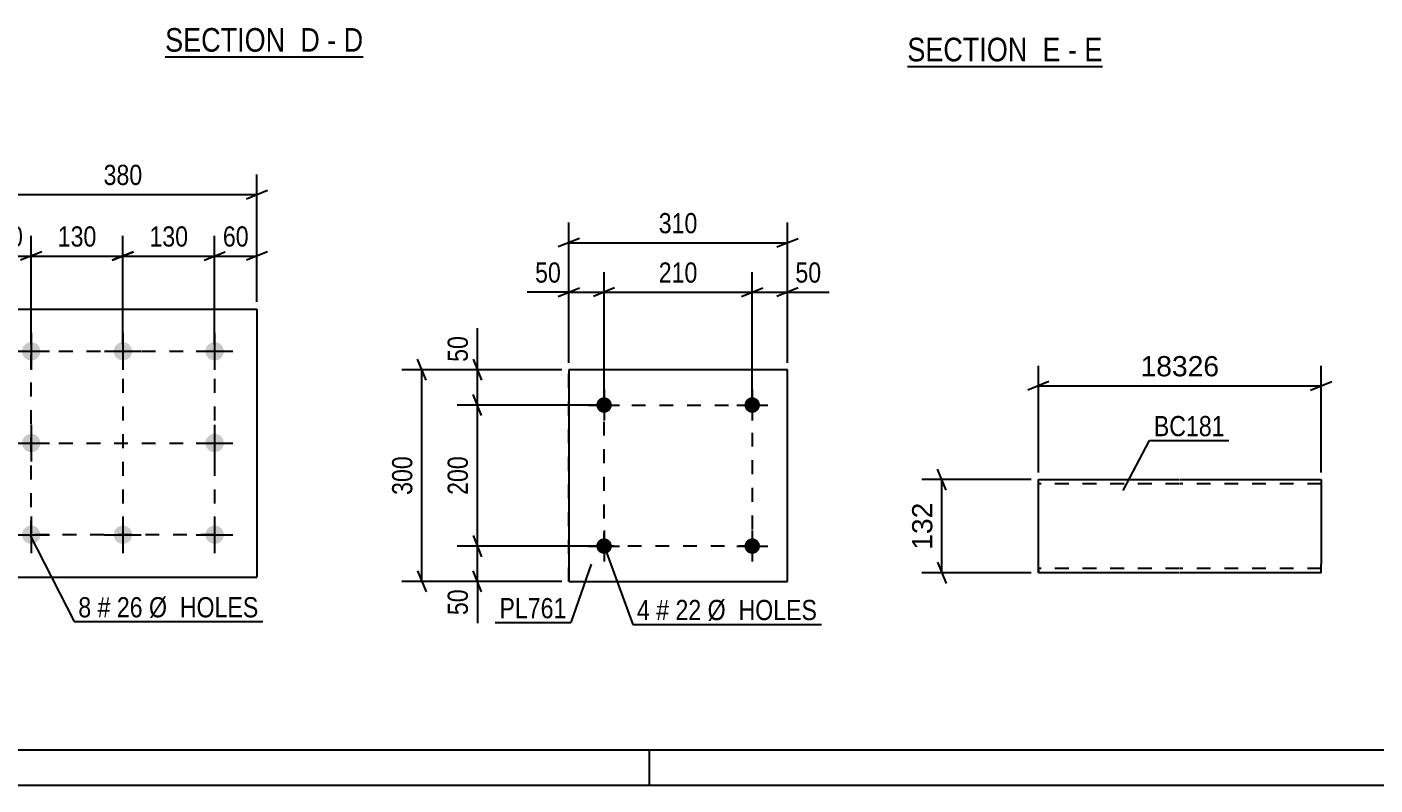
# Model space of a CAD drawing. Header units: millimetres. Extents: x 0 to 841, y 0 to 594.
# Drawn here: x 122.7 to 313.8, y 0 to 107.5 of the extents above; entities that cross this region are included whole.
import ezdxf

# ---------------------------------------------------------------- set-up
doc = ezdxf.new("R2010")
doc.units = ezdxf.units.MM
doc.linetypes.add('DXK_LINE_DOT2', pattern=[3.9198, 1.9599, -1.9599])
doc.styles.add('Arial', font='ARIAL.TTF', dxfattribs={"height": 0.2})
doc.styles.add('Arial Narrow', font='ARIALN.TTF', dxfattribs={"height": 0.2})

# ---------------------------------------------------------------- blocks, each defined once
blk = doc.blocks.new('Unknown-717034435-1133')
at = {"color": 5, "linetype": 'Continuous'}
for p, q in [((5, 5), (836, 5)), ((211, 0), (211, 5)), ((0, 0), (841, 0))]:
    blk.add_line(p, q, dxfattribs=at)
blk = doc.blocks.new('Unknown-717034435-14 - 2028')
at = {"color": 6, "linetype": 'Continuous'}
blk.add_line((142.34, 103.21), (170.41, 103.21), dxfattribs=at)
at = {"color": 0, "linetype": 'Continuous'}
for points in [[(160.45, 103.96), (160.45, 107.46), (142.34, 107.46), (142.34, 103.96)], [(164.27, 103.96), (164.27, 107.46), (161.5, 107.46), (161.5, 103.96)], [(166.59, 103.96), (166.59, 107.46), (165.32, 107.46), (165.32, 103.96)], [(170.41, 103.96), (170.41, 107.46), (167.64, 107.46), (167.64, 103.96)]]:
    blk.add_wipeout(points, dxfattribs=at)
at = {"color": 7, "linetype": 'Continuous', "style": 'Arial Narrow'}
for s, p in [('SECTION ', (142.34, 103.96)), ('D', (161.5, 103.96)), ('D', (167.64, 103.96)), ('-', (165.32, 103.96))]:
    blk.add_text(s, height=3.34, dxfattribs=at).set_placement(p)
blk = doc.blocks.new('Unknown-717034435-15 - 1626')
at = {"color": 6, "linetype": 'Continuous'}
blk.add_line((247.55, 101.84), (275.2, 101.84), dxfattribs=at)
at = {"color": 0, "linetype": 'Continuous'}
for points in [[(265.66, 102.59), (265.66, 106.09), (247.55, 106.09), (247.55, 102.59)], [(269.27, 102.59), (269.27, 106.09), (266.71, 106.09), (266.71, 102.59)], [(271.59, 102.59), (271.59, 106.09), (270.32, 106.09), (270.32, 102.59)], [(275.2, 102.59), (275.2, 106.09), (272.64, 106.09), (272.64, 102.59)]]:
    blk.add_wipeout(points, dxfattribs=at)
at = {"color": 7, "linetype": 'Continuous', "style": 'Arial Narrow'}
for s, p in [('SECTION ', (247.55, 102.59)), ('E', (266.71, 102.59)), ('E', (272.64, 102.59)), ('-', (270.32, 102.59))]:
    blk.add_text(s, height=3.34, dxfattribs=at).set_placement(p)
blk = doc.blocks.new('Bolt-717034435-6938 - 6899')
at = {"linetype": 'Continuous'}
for points in [[(123.35, 62.78, -1), (123.35, 60.18, -1)], [(136.35, 62.78, -1), (136.35, 60.18, -1)], [(149.35, 62.78, -1), (149.35, 60.18, -1)], [(123.35, 49.78, -1), (123.35, 47.18, -1)], [(149.35, 49.78, -1), (149.35, 47.18, -1)], [(123.35, 36.78, -1), (123.35, 34.18, -1)], [(136.35, 36.78, -1), (136.35, 34.18, -1)], [(149.35, 36.78, -1), (149.35, 34.18, -1)]]:
    blk.add_hatch(color=1, dxfattribs=at).paths.add_polyline_path(points)
at = {"color": 1, "linetype": 'Continuous'}
for p, q in [((123.35, 64.08), (123.35, 58.88)), ((136.35, 64.08), (136.35, 58.88)), ((149.35, 64.08), (149.35, 58.88)), ((120.75, 61.48), (125.95, 61.48)), ((133.75, 61.48), (138.95, 61.48)), ((146.75, 61.48), (151.95, 61.48)), ((123.35, 51.08), (123.35, 45.88)), ((149.35, 51.08), (149.35, 45.88)), ((120.75, 48.48), (125.95, 48.48)), ((146.75, 48.48), (151.95, 48.48)), ((123.35, 38.08), (123.35, 32.88)), ((136.35, 38.08), (136.35, 32.88)), ((149.35, 38.08), (149.35, 32.88)), ((120.75, 35.48), (125.95, 35.48)), ((133.75, 35.48), (138.95, 35.48)), ((146.75, 35.48), (151.95, 35.48))]:
    blk.add_line(p, q, dxfattribs=at)
blk = doc.blocks.new('Part-717034435-6905 - 6899')
at = {"color": 2, "linetype": 'Continuous'}
for p, q in [((117.35, 67.48), (117.35, 29.48)), ((117.35, 67.48), (155.35, 67.48)), ((155.35, 67.48), (155.35, 29.48)), ((117.35, 29.48), (155.35, 29.48))]:
    blk.add_line(p, q, dxfattribs=at)
blk = doc.blocks.new('Part-717034435-7326 - 7320')
at = {"color": 2, "linetype": 'Continuous'}
for p, q in [((266.12, 30.18), (266.12, 43.29)), ((266.12, 43.29), (286.12, 43.29)), ((286.22, 43.29), (306.22, 43.29)), ((306.22, 43.29), (306.22, 43.2)), ((306.22, 43.2), (306.22, 42.09)), ((306.22, 42.09), (306.22, 31.29)), ((306.22, 30.09), (306.22, 31.29)), ((266.12, 30.09), (266.12, 30.18)), ((286.12, 30.09), (266.12, 30.09)), ((306.22, 30.09), (286.22, 30.09))]:
    blk.add_line(p, q, dxfattribs=at)
at = {"color": 7, "linetype": 'DXK_LINE_DOT2'}
for p, q in [((286.12, 42.69), (266.12, 42.69)), ((306.22, 42.69), (286.22, 42.69)), ((306.22, 42.94), (306.22, 42.09)), ((286.12, 30.69), (266.12, 30.69)), ((306.22, 30.69), (286.22, 30.69)), ((266.12, 30.44), (266.12, 30.09)), ((306.22, 30.18), (306.22, 30.44)), ((306.22, 30.09), (306.22, 30.18))]:
    blk.add_line(p, q, dxfattribs=at)
blk = doc.blocks.new('Part-717034435-7065 - 7059')
at = {"color": 2, "linetype": 'Continuous'}
for p, q in [((199.56, 58.87), (199.56, 28.87)), ((230.56, 58.87), (199.56, 58.87)), ((230.56, 28.87), (230.56, 58.87)), ((199.56, 28.87), (230.56, 28.87))]:
    blk.add_line(p, q, dxfattribs=at)
at = {"color": 7, "linetype": 'DXK_LINE_DOT2'}
for p, q in [((199.56, 28.87), (199.56, 58.87)), ((230.56, 28.87), (230.56, 58.87))]:
    blk.add_line(p, q, dxfattribs=at)
blk = doc.blocks.new('Bolt-717034435-7098 - 7059')
at = {"linetype": 'Continuous'}
for points in [[(205.66, 33.87, -1), (203.46, 33.87, -1)], [(226.66, 33.87, -1), (224.46, 33.87, -1)]]:
    blk.add_hatch(color=1, dxfattribs=at).paths.add_polyline_path(points)
at = {"color": 1, "linetype": 'Continuous'}
for p, q in [((204.56, 36.07), (204.56, 31.67)), ((225.56, 36.07), (225.56, 31.67)), ((202.36, 33.87), (206.76, 33.87)), ((223.36, 33.87), (227.76, 33.87))]:
    blk.add_line(p, q, dxfattribs=at)
blk = doc.blocks.new('Bolt-717034435-7103 - 7059')
at = {"linetype": 'Continuous'}
for points in [[(205.66, 53.87, -1), (203.46, 53.87, -1)], [(226.66, 53.87, -1), (224.46, 53.87, -1)]]:
    blk.add_hatch(color=1, dxfattribs=at).paths.add_polyline_path(points)
at = {"color": 1, "linetype": 'Continuous'}
for p, q in [((204.56, 56.07), (204.56, 51.67)), ((225.56, 56.07), (225.56, 51.67)), ((202.36, 53.87), (206.76, 53.87)), ((223.36, 53.87), (227.76, 53.87))]:
    blk.add_line(p, q, dxfattribs=at)
blk = doc.blocks.new('Rectangle-717034435-7025 - 6899')
at = {"color": 1, "linetype": 'DXK_LINE_DOT2'}
blk.add_lwpolyline([(123.35, 61.48), (149.35, 61.48), (149.35, 35.48), (123.35, 35.48), (123.35, 61.48)], close=True, dxfattribs=at)
blk = doc.blocks.new('Rectangle-717034435-7217 - 7059')
at = {"color": 1, "linetype": 'DXK_LINE_DOT2'}
blk.add_lwpolyline([(204.56, 53.87), (225.56, 53.87), (225.56, 33.87), (204.56, 33.87), (204.56, 53.87)], close=True, dxfattribs=at)
blk = doc.blocks.new('Line-717034435-7011 - 6899')
at = {"color": 1, "linetype": 'DXK_LINE_DOT2'}
blk.add_line((123.35, 48.48), (149.35, 48.48), dxfattribs=at)
blk = doc.blocks.new('Line-717034435-7018 - 6899')
at = {"color": 1, "linetype": 'DXK_LINE_DOT2'}
blk.add_line((136.35, 61.48), (136.35, 35.48), dxfattribs=at)
blk = doc.blocks.new('StraightDimension-717034435-6976 - 6899')
at = {"color": 7, "linetype": 'Continuous'}
for p, q in [((149.35, 62.48), (149.35, 77.83)), ((155.35, 68.48), (155.35, 77.83)), ((147.85, 74.38), (150.85, 75.58)), ((149.35, 74.98), (155.35, 74.98)), ((156.85, 75.58), (153.85, 74.38))]:
    blk.add_line(p, q, dxfattribs=at)
at = {"color": 0}
blk.add_wipeout([(154.78, 75.73), (154.78, 79.93), (149.92, 79.93), (149.92, 75.73)], dxfattribs=at)
at = {"color": 3, "style": 'Arial Narrow'}
blk.add_text('60', height=2.863, dxfattribs=at).set_placement((150.52, 76.33))
blk = doc.blocks.new('StraightDimension-717034435-6986 - 6899')
at = {"color": 7, "linetype": 'Continuous'}
for p, q in [((117.35, 68.48), (117.35, 77.83)), ((123.35, 62.48), (123.35, 77.83)), ((115.85, 74.38), (118.85, 75.58)), ((117.35, 74.98), (123.35, 74.98)), ((124.85, 75.58), (121.85, 74.38))]:
    blk.add_line(p, q, dxfattribs=at)
at = {"color": 0}
blk.add_wipeout([(122.78, 75.73), (122.78, 79.93), (117.92, 79.93), (117.92, 75.73)], dxfattribs=at)
at = {"color": 3, "style": 'Arial Narrow'}
blk.add_text('60', height=2.863, dxfattribs=at).set_placement((118.52, 76.33))
blk = doc.blocks.new('StraightDimension-717034435-7001 - 6899')
at = {"color": 7, "linetype": 'Continuous'}
for p, q in [((117.35, 68.48), (117.35, 86.56)), ((155.35, 68.48), (155.35, 86.56)), ((118.85, 84.31), (115.85, 83.11)), ((153.85, 83.11), (156.85, 84.31)), ((117.35, 83.71), (155.35, 83.71))]:
    blk.add_line(p, q, dxfattribs=at)
at = {"color": 0}
blk.add_wipeout([(139.69, 84.46), (139.69, 88.66), (133.01, 88.66), (133.01, 84.46)], dxfattribs=at)
at = {"color": 3, "style": 'Arial Narrow'}
blk.add_text('380', height=2.863, dxfattribs=at).set_placement((133.61, 85.06))
blk = doc.blocks.new('StraightDimension-717034435-12336 - 6899')
at = {"color": 7, "linetype": 'Continuous'}
for p, q in [((123.35, 62.48), (123.35, 77.83)), ((136.35, 62.48), (136.35, 77.83)), ((124.85, 75.58), (121.85, 74.38)), ((123.35, 74.98), (136.35, 74.98)), ((134.85, 74.38), (137.85, 75.58))]:
    blk.add_line(p, q, dxfattribs=at)
at = {"color": 0}
blk.add_wipeout([(133.19, 75.73), (133.19, 79.93), (126.51, 79.93), (126.51, 75.73)], dxfattribs=at)
at = {"color": 3, "style": 'Arial Narrow'}
blk.add_text('130', height=2.863, dxfattribs=at).set_placement((127.11, 76.33))
blk = doc.blocks.new('StraightDimension-717034435-12338 - 6899')
at = {"color": 7, "linetype": 'Continuous'}
for p, q in [((136.35, 62.48), (136.35, 77.83)), ((149.35, 62.48), (149.35, 77.83)), ((137.85, 75.58), (134.85, 74.38)), ((136.35, 74.98), (149.35, 74.98)), ((147.85, 74.38), (150.85, 75.58))]:
    blk.add_line(p, q, dxfattribs=at)
at = {"color": 0}
blk.add_wipeout([(146.19, 75.73), (146.19, 79.93), (139.51, 79.93), (139.51, 75.73)], dxfattribs=at)
at = {"color": 3, "style": 'Arial Narrow'}
blk.add_text('130', height=2.863, dxfattribs=at).set_placement((140.11, 76.33))
blk = doc.blocks.new('StraightDimension-717034435-7342 - 7320')
at = {"color": 7, "linetype": 'Continuous'}
for p, q in [((253.04, 41.79), (251.84, 44.79)), ((265.12, 43.29), (249.59, 43.29)), ((252.44, 30.09), (252.44, 43.29)), ((251.84, 31.59), (253.04, 28.59)), ((265.12, 30.09), (249.59, 30.09))]:
    blk.add_line(p, q, dxfattribs=at)
at = {"color": 0}
blk.add_wipeout([(251.69, 40.62), (247.49, 40.62), (247.49, 32.75), (251.69, 32.75)], dxfattribs=at)
at = {"color": 3, "style": 'Arial'}
blk.add_text('132', height=2.865, rotation=90.0002, dxfattribs=at).set_placement((251.09, 33.35))
blk = doc.blocks.new('StraightDimension-717034435-7331 - 7320')
at = {"color": 7, "linetype": 'Continuous'}
for p, q in [((266.12, 44.29), (266.12, 59.44)), ((306.22, 44.29), (306.22, 59.44)), ((267.62, 57.19), (264.62, 55.99)), ((266.12, 56.59), (306.22, 56.59)), ((304.72, 55.99), (307.72, 57.19))]:
    blk.add_line(p, q, dxfattribs=at)
at = {"color": 0}
blk.add_wipeout([(292.33, 57.34), (292.33, 61.54), (280.01, 61.54), (280.01, 57.34)], dxfattribs=at)
at = {"color": 3, "style": 'Arial'}
blk.add_text('18326', height=2.865, dxfattribs=at).set_placement((280.61, 57.94))
blk = doc.blocks.new('StraightDimension-717034435-7123 - 7059')
at = {"color": 7, "linetype": 'Continuous'}
for p, q in [((203.56, 53.87), (183.75, 53.87)), ((187.2, 52.37), (186, 55.37)), ((186.6, 33.87), (186.6, 53.87)), ((186, 35.37), (187.2, 32.37)), ((203.56, 33.87), (183.75, 33.87))]:
    blk.add_line(p, q, dxfattribs=at)
at = {"color": 0}
blk.add_wipeout([(185.85, 47.21), (181.65, 47.21), (181.65, 40.53), (185.85, 40.53)], dxfattribs=at)
at = {"color": 3, "style": 'Arial Narrow'}
blk.add_text('200', height=2.863, rotation=90.0002, dxfattribs=at).set_placement((185.25, 41.13))
blk = doc.blocks.new('StraightDimension-717034435-7139 - 7059')
at = {"color": 7, "linetype": 'Continuous'}
for p, q in [((186, 35.37), (187.2, 32.37)), ((203.56, 33.87), (183.75, 33.87)), ((186.6, 28.87), (186.6, 33.87)), ((198.56, 28.87), (183.75, 28.87)), ((187.2, 27.37), (186, 30.37))]:
    blk.add_line(p, q, dxfattribs=at)
at = {"color": 0}
blk.add_wipeout([(185.85, 28.34), (181.65, 28.34), (181.65, 23.49), (185.85, 23.49)], dxfattribs=at)
at = {"color": 7, "linetype": 'Continuous'}
blk.add_line((186.6, 28.87), (186.6, 22.96), dxfattribs=at)
blk.add_line((186.6, 28.87), (186.6, 22.96), dxfattribs=at)
at = {"color": 3, "style": 'Arial Narrow'}
blk.add_text('50', height=2.863, rotation=90.0002, dxfattribs=at).set_placement((185.25, 24.09))
blk = doc.blocks.new('StraightDimension-717034435-7164 - 7059')
at = {"color": 7, "linetype": 'Continuous'}
for p, q in [((199.56, 59.87), (199.56, 72.72)), ((204.56, 54.87), (204.56, 72.72)), ((198.06, 69.27), (201.06, 70.47)), ((199.56, 69.87), (204.56, 69.87)), ((206.06, 70.47), (203.06, 69.27))]:
    blk.add_line(p, q, dxfattribs=at)
at = {"color": 0}
blk.add_wipeout([(199.03, 70.62), (199.03, 74.82), (194.18, 74.82), (194.18, 70.62)], dxfattribs=at)
at = {"color": 7, "linetype": 'Continuous'}
blk.add_line((199.56, 69.87), (193.65, 69.87), dxfattribs=at)
blk.add_line((199.56, 69.87), (193.65, 69.87), dxfattribs=at)
at = {"color": 3, "style": 'Arial Narrow'}
blk.add_text('50', height=2.863, dxfattribs=at).set_placement((194.78, 71.22))
blk = doc.blocks.new('StraightDimension-717034435-7110 - 7059')
at = {"color": 7, "linetype": 'Continuous'}
for p, q in [((186, 60.37), (187.2, 57.37)), ((198.56, 58.87), (183.75, 58.87)), ((186.6, 53.87), (186.6, 58.87)), ((203.56, 53.87), (183.75, 53.87)), ((187.2, 52.37), (186, 55.37))]:
    blk.add_line(p, q, dxfattribs=at)
at = {"color": 0}
blk.add_wipeout([(185.85, 64.25), (181.65, 64.25), (181.65, 59.39), (185.85, 59.39)], dxfattribs=at)
at = {"color": 7, "linetype": 'Continuous'}
blk.add_line((186.6, 58.87), (186.6, 64.77), dxfattribs=at)
blk.add_line((186.6, 58.87), (186.6, 64.77), dxfattribs=at)
at = {"color": 3, "style": 'Arial Narrow'}
blk.add_text('50', height=2.863, rotation=90.0002, dxfattribs=at).set_placement((185.25, 59.99))
blk = doc.blocks.new('StraightDimension-717034435-7153 - 7059')
at = {"color": 7, "linetype": 'Continuous'}
for p, q in [((179.32, 57.37), (178.12, 60.37)), ((198.56, 58.87), (175.87, 58.87)), ((178.72, 28.87), (178.72, 58.87)), ((198.56, 28.87), (175.87, 28.87)), ((178.12, 30.37), (179.32, 27.37))]:
    blk.add_line(p, q, dxfattribs=at)
at = {"color": 0}
blk.add_wipeout([(177.97, 47.21), (173.77, 47.21), (173.77, 40.53), (177.97, 40.53)], dxfattribs=at)
at = {"color": 3, "style": 'Arial Narrow'}
blk.add_text('300', height=2.863, rotation=90.0002, dxfattribs=at).set_placement((177.37, 41.13))
blk = doc.blocks.new('StraightDimension-717034435-7177 - 7059')
at = {"color": 7, "linetype": 'Continuous'}
for p, q in [((204.56, 54.87), (204.56, 72.72)), ((225.56, 54.87), (225.56, 72.72)), ((206.06, 70.47), (203.06, 69.27)), ((204.56, 69.87), (225.56, 69.87)), ((224.06, 69.27), (227.06, 70.47))]:
    blk.add_line(p, q, dxfattribs=at)
at = {"color": 0}
blk.add_wipeout([(218.4, 70.62), (218.4, 74.82), (211.71, 74.82), (211.71, 70.62)], dxfattribs=at)
at = {"color": 3, "style": 'Arial Narrow'}
blk.add_text('210', height=2.863, dxfattribs=at).set_placement((212.31, 71.22))
blk = doc.blocks.new('StraightDimension-717034435-7193 - 7059')
at = {"color": 7, "linetype": 'Continuous'}
for p, q in [((225.56, 54.87), (225.56, 72.72)), ((230.56, 59.87), (230.56, 72.72)), ((224.06, 69.27), (227.06, 70.47)), ((225.56, 69.87), (230.56, 69.87)), ((232.06, 70.47), (229.06, 69.27))]:
    blk.add_line(p, q, dxfattribs=at)
at = {"color": 0}
blk.add_wipeout([(235.94, 70.62), (235.94, 74.82), (231.08, 74.82), (231.08, 70.62)], dxfattribs=at)
at = {"color": 7, "linetype": 'Continuous'}
blk.add_line((230.56, 69.87), (236.46, 69.87), dxfattribs=at)
blk.add_line((230.56, 69.87), (236.46, 69.87), dxfattribs=at)
at = {"color": 3, "style": 'Arial Narrow'}
blk.add_text('50', height=2.863, dxfattribs=at).set_placement((231.68, 71.22))
blk = doc.blocks.new('StraightDimension-717034435-7207 - 7059')
at = {"color": 7, "linetype": 'Continuous'}
for p, q in [((199.56, 59.87), (199.56, 79.72)), ((230.56, 59.87), (230.56, 79.72)), ((201.06, 77.47), (198.06, 76.27)), ((199.56, 76.87), (230.56, 76.87)), ((229.06, 76.27), (232.06, 77.47))]:
    blk.add_line(p, q, dxfattribs=at)
at = {"color": 0}
blk.add_wipeout([(218.4, 77.62), (218.4, 81.82), (211.71, 81.82), (211.71, 77.62)], dxfattribs=at)
at = {"color": 3, "style": 'Arial Narrow'}
blk.add_text('310', height=2.863, dxfattribs=at).set_placement((212.31, 78.22))
blk = doc.blocks.new('Mark-717034435-6934 - 6899')
at = {"color": 0}
blk.add_wipeout([(131.86, 23.77), (131.86, 26.77), (130.03, 26.77), (130.03, 23.77)], dxfattribs=at)
blk.add_wipeout([(131.86, 23.77), (131.86, 26.77), (130.03, 26.77), (130.03, 23.77)], dxfattribs=at)
at = {"color": 7, "linetype": 'Continuous'}
blk.add_line((123.14, 35.45), (129.43, 23.17), dxfattribs=at)
at = {"color": 3, "style": 'Arial Narrow'}
blk.add_text('8', height=2.86, dxfattribs=at).set_placement((130.03, 23.77))
at = {"color": 0}
blk.add_wipeout([(134.59, 23.77), (134.59, 26.77), (132.76, 26.77), (132.76, 23.77)], dxfattribs=at)
blk.add_wipeout([(134.59, 23.77), (134.59, 26.77), (132.76, 26.77), (132.76, 23.77)], dxfattribs=at)
blk.add_wipeout([(139.15, 23.77), (139.15, 26.77), (135.49, 26.77), (135.49, 23.77)], dxfattribs=at)
blk.add_wipeout([(139.15, 23.77), (139.15, 26.77), (135.49, 26.77), (135.49, 23.77)], dxfattribs=at)
at = {"color": 3, "style": 'Arial Narrow'}
for s, height, p in [('#', 2.86, (132.76, 23.77)), ('26', 2.863, (135.49, 23.77))]:
    blk.add_text(s, height=height, dxfattribs=at).set_placement(p)
at = {"color": 0}
blk.add_wipeout([(155.57, 23.77), (155.57, 26.77), (140.05, 26.77), (140.05, 23.77)], dxfattribs=at)
blk.add_wipeout([(155.57, 23.77), (155.57, 26.77), (140.05, 26.77), (140.05, 23.77)], dxfattribs=at)
at = {"color": 7, "linetype": 'Continuous'}
blk.add_line((129.43, 23.17), (156.17, 23.17), dxfattribs=at)
at = {"color": 3, "style": 'Arial Narrow'}
blk.add_text('Ø  HOLES', height=2.863, dxfattribs=at).set_placement((140.05, 23.77))
blk = doc.blocks.new('Mark-717034435-7322 - 7320')
at = {"color": 0}
blk.add_wipeout([(292.54, 49.45), (292.54, 52.45), (282.49, 52.45), (282.49, 49.45)], dxfattribs=at)
blk.add_wipeout([(292.54, 49.45), (292.54, 52.45), (282.49, 52.45), (282.49, 49.45)], dxfattribs=at)
at = {"color": 30, "linetype": 'Continuous'}
for p, q in [((278.13, 41.77), (281.89, 48.85)), ((281.89, 48.85), (293.14, 48.85))]:
    blk.add_line(p, q, dxfattribs=at)
at = {"color": 3, "style": 'Arial Narrow'}
blk.add_text('BC181', height=2.863, dxfattribs=at).set_placement((282.49, 49.45))
blk = doc.blocks.new('MarkSet-717034435-7264 - 7059')
at = {"color": 0}
blk.add_wipeout([(211.05, 23.38), (211.05, 26.38), (209.22, 26.38), (209.22, 23.38)], dxfattribs=at)
blk.add_wipeout([(211.05, 23.38), (211.05, 26.38), (209.22, 26.38), (209.22, 23.38)], dxfattribs=at)
at = {"color": 7, "linetype": 'Continuous'}
blk.add_line((204.56, 33.87), (208.62, 22.78), dxfattribs=at)
at = {"color": 3, "style": 'Arial Narrow'}
blk.add_text('4', height=2.86, dxfattribs=at).set_placement((209.22, 23.38))
at = {"color": 0}
blk.add_wipeout([(213.78, 23.38), (213.78, 26.38), (211.95, 26.38), (211.95, 23.38)], dxfattribs=at)
blk.add_wipeout([(213.78, 23.38), (213.78, 26.38), (211.95, 26.38), (211.95, 23.38)], dxfattribs=at)
blk.add_wipeout([(218.34, 23.38), (218.34, 26.38), (214.68, 26.38), (214.68, 23.38)], dxfattribs=at)
blk.add_wipeout([(218.34, 23.38), (218.34, 26.38), (214.68, 26.38), (214.68, 23.38)], dxfattribs=at)
at = {"color": 3, "style": 'Arial Narrow'}
for s, height, p in [('#', 2.86, (211.95, 23.38)), ('22', 2.863, (214.68, 23.38))]:
    blk.add_text(s, height=height, dxfattribs=at).set_placement(p)
at = {"color": 0}
blk.add_wipeout([(234.76, 23.38), (234.76, 26.38), (219.24, 26.38), (219.24, 23.38)], dxfattribs=at)
blk.add_wipeout([(234.76, 23.38), (234.76, 26.38), (219.24, 26.38), (219.24, 23.38)], dxfattribs=at)
at = {"color": 7, "linetype": 'Continuous'}
blk.add_line((208.62, 22.78), (235.36, 22.78), dxfattribs=at)
at = {"color": 3, "style": 'Arial Narrow'}
blk.add_text('Ø  HOLES', height=2.863, dxfattribs=at).set_placement((219.24, 23.38))
blk = doc.blocks.new('Mark-717034435-7061 - 7059')
at = {"color": 0}
blk.add_wipeout([(199.23, 23.64), (199.23, 26.64), (189.73, 26.64), (189.73, 23.64)], dxfattribs=at)
blk.add_wipeout([(199.23, 23.64), (199.23, 26.64), (189.73, 26.64), (189.73, 23.64)], dxfattribs=at)
at = {"color": 30, "linetype": 'Continuous'}
for p in [(202.72, 31.3), (189.13, 23.04)]:
    blk.add_line(p, (199.83, 23.04), dxfattribs=at)
at = {"color": 3, "style": 'Arial Narrow'}
blk.add_text('PL761', height=2.863, dxfattribs=at).set_placement((189.73, 23.64))

msp = doc.modelspace()

# ---------------------------------------------------------------- block references
for name in ['Unknown-717034435-1133', 'Part-717034435-6905 - 6899', 'Bolt-717034435-6938 - 6899', 'Rectangle-717034435-7025 - 6899', 'Line-717034435-7018 - 6899', 'Part-717034435-7065 - 7059', 'Bolt-717034435-7103 - 7059', 'Rectangle-717034435-7217 - 7059', 'Line-717034435-7011 - 6899', 'Part-717034435-7326 - 7320', 'Bolt-717034435-7098 - 7059']:
    msp.add_blockref(name, (0, 0))

# ---------------------------------------------------------------- next in the draw order: block references
for name in ['Unknown-717034435-14 - 2028', 'Unknown-717034435-15 - 1626', 'StraightDimension-717034435-6986 - 6899', 'StraightDimension-717034435-6976 - 6899', 'StraightDimension-717034435-7123 - 7059', 'StraightDimension-717034435-7342 - 7320', 'Mark-717034435-6934 - 6899', 'MarkSet-717034435-7264 - 7059']:
    msp.add_blockref(name, (0, 0))

# ---------------------------------------------------------------- next in the draw order: block references
for name in ['StraightDimension-717034435-7001 - 6899', 'StraightDimension-717034435-7164 - 7059', 'StraightDimension-717034435-7331 - 7320', 'StraightDimension-717034435-7139 - 7059']:
    msp.add_blockref(name, (0, 0))

# ---------------------------------------------------------------- next in the draw order: block references
for name in ['StraightDimension-717034435-12336 - 6899', 'StraightDimension-717034435-7110 - 7059', 'Mark-717034435-7322 - 7320']:
    msp.add_blockref(name, (0, 0))

# ---------------------------------------------------------------- next in the draw order: block references
for name in ['StraightDimension-717034435-12338 - 6899', 'StraightDimension-717034435-7177 - 7059', 'StraightDimension-717034435-7153 - 7059']:
    msp.add_blockref(name, (0, 0))

# ---------------------------------------------------------------- next in the draw order: block references
for name in ['StraightDimension-717034435-7193 - 7059', 'Mark-717034435-7061 - 7059']:
    msp.add_blockref(name, (0, 0))

# ---------------------------------------------------------------- next in the draw order: block references
msp.add_blockref('StraightDimension-717034435-7207 - 7059', (0, 0))

doc.saveas('drawing.dxf')
